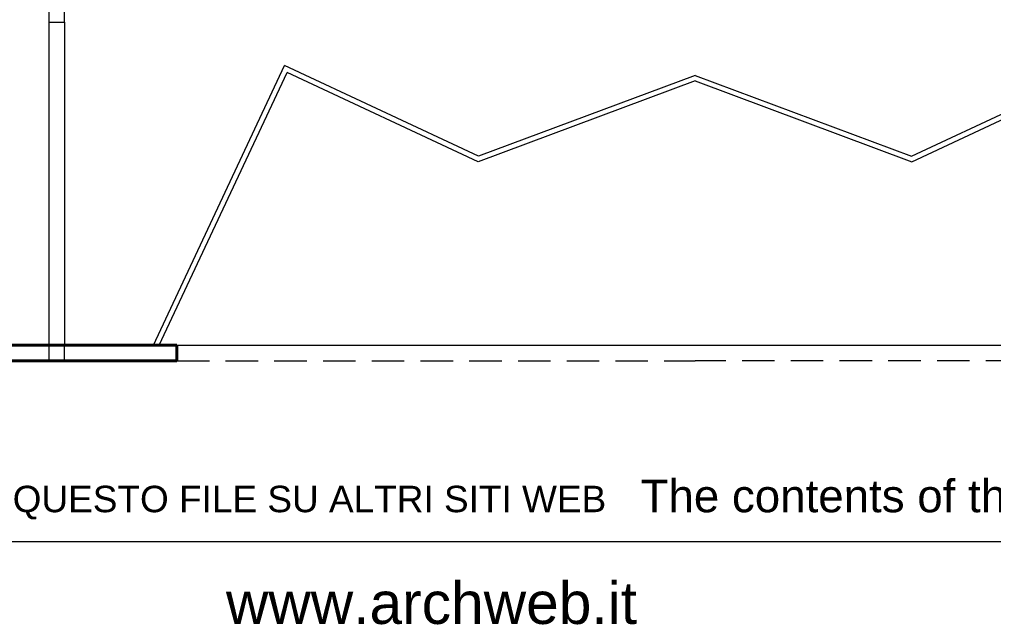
# Model space of a CAD drawing. Header units: millimetres. Extents: x 271.6 to 328, y 132.4 to 193.2.
# Drawn here: x 291.7 to 310.44, y 134.22 to 145.86 of the extents above; entities that cross this region are included whole.
import ezdxf

# ---------------------------------------------------------------- set-up
doc = ezdxf.new("R2010")
doc.units = ezdxf.units.MM
doc.linetypes.add('HIDDEN2', pattern=[0.1875, 0.125, -0.0625])
for name, color, linetype, lineweight in [('MURATURA sezioni - section wall', 7, 'Continuous', 40), ('PILASTRI struttura - structure', 7, 'Continuous', 13), ('PROIEZIONI - projections', 145, 'Continuous', 13), ('PROIEZIONI Tratteggiate - dashed', 1, 'Continuous', 9), ('www.archweb.it - All rights reserved', 2, 'Continuous', 5)]:
    doc.layers.add(name, color=color, linetype=linetype, lineweight=lineweight)
doc.styles.get("Standard").update_dxf_attribs({"font": 'arial.ttf'})

msp = doc.modelspace()

# ---------------------------------------------------------------- linework, layer by layer
at = {"layer": 'MURATURA sezioni - section wall', "ltscale": 0.7}
for p, q in [((289.813, 139.595), (294.73, 139.595)), ((294.73, 139.595), (294.73, 139.295)), ((281.513, 139.295), (294.73, 139.295))]:
    msp.add_line(p, q, dxfattribs=at)
at = {"layer": 'PILASTRI struttura - structure', "ltscale": 15}
for points in [[(292.566, 146.116), (292.266, 146.116), (292.266, 145.816), (292.566, 145.816)], [(292.566, 139.595), (292.266, 139.595), (292.266, 139.295), (292.566, 139.295)]]:
    msp.add_lwpolyline(points, close=True, dxfattribs=at)
at = {"layer": 'PROIEZIONI - projections', "ltscale": 0.08}
msp.add_line((292.266, 145.816), (292.266, 139.595), dxfattribs=at)
at = {"layer": 'PROIEZIONI - projections', "ltscale": 0.7}
for p, q in [((292.566, 145.816), (292.566, 139.595)), ((294.281, 139.595), (296.801, 144.979)), ((294.392, 139.595), (296.849, 144.846)), ((300.531, 143.233), (296.801, 144.979)), ((300.527, 143.125), (296.849, 144.846)), ((308.864, 143.233), (312.594, 144.979)), ((308.868, 143.125), (312.546, 144.846)), ((304.697, 144.682), (300.527, 143.125)), ((304.697, 144.789), (300.531, 143.233)), ((304.697, 144.789), (308.864, 143.233)), ((304.697, 144.682), (308.868, 143.125))]:
    msp.add_line(p, q, dxfattribs=at)
at = {"layer": 'PROIEZIONI - projections'}
msp.add_line((294.73, 139.595), (314.665, 139.595), dxfattribs=at)
at = {"layer": 'PROIEZIONI Tratteggiate - dashed', "linetype": 'HIDDEN2', "ltscale": 5}
for p in [(294.73, 139.295), (314.665, 139.295)]:
    msp.add_line(p, (304.697, 139.295), dxfattribs=at)
at = {"layer": 'www.archweb.it - All rights reserved', "color": 253}
msp.add_line((271.726, 135.823), (327.981, 135.823), dxfattribs=at)

# ---------------------------------------------------------------- texts
at = {"layer": 'www.archweb.it - All rights reserved', "color": 1}
msp.add_text('The contents of this file cannot be published on other websites', height=0.62898, dxfattribs=at).set_placement((303.649, 136.383))
at = {"layer": 'www.archweb.it - All rights reserved', "color": 7}
msp.add_text("E' SEVERAMENTE VIETATO PUBBLICARE I CONTENUTI DI QUESTO FILE SU ALTRI SITI WEB", height=0.50899, dxfattribs=at).set_placement((271.605, 136.384))
at = {"layer": 'www.archweb.it - All rights reserved'}
msp.add_text('www.archweb.it', height=0.80854, dxfattribs=at).set_placement((295.675, 134.234))

doc.saveas('drawing.dxf')
